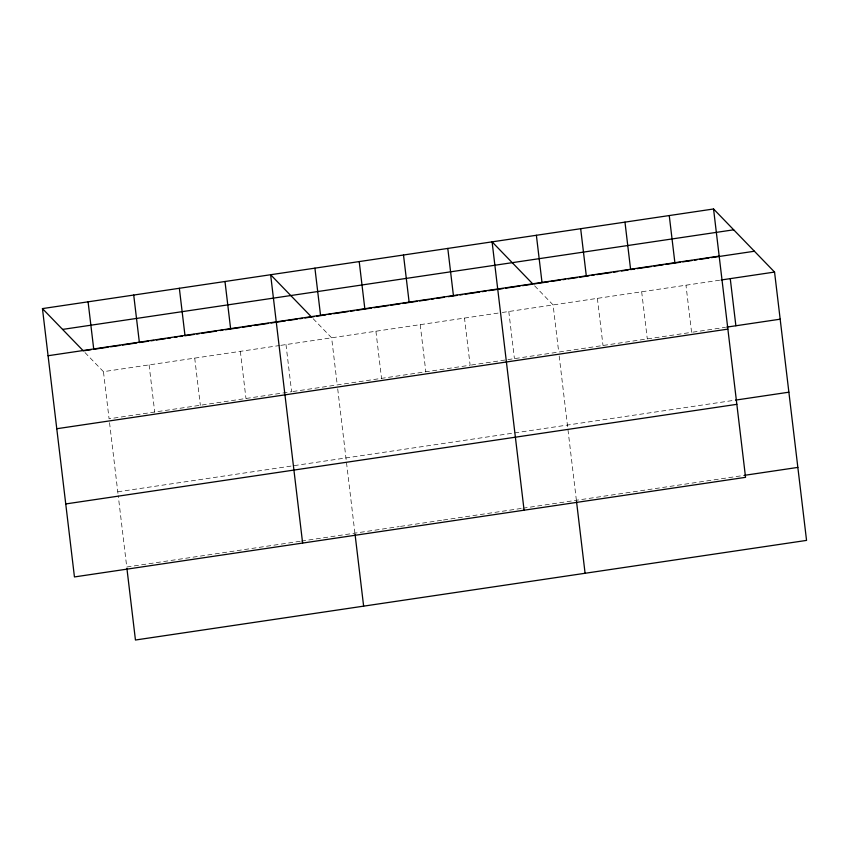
<?xml version="1.0" encoding="UTF-8"?>
<svg xmlns="http://www.w3.org/2000/svg" width="849" height="849" viewBox="0 0 849 849"><rect width="100%" height="100%" fill="white"/><g stroke="black" fill="none" stroke-linecap="round" stroke-linejoin="round"><path stroke-width="0.64" stroke-dasharray="4.25 3.18" d="M84.996 352.59L103.451 371.671L279.47 345.543M280.775 345.352L500.984 312.665M502.279 312.474L721.141 279.99M292.916 391.516L470.123 365.219L464.499 318.078M471.428 365.017L506.598 359.796M507.904 359.605L691.585 332.341L685.971 285.211M692.89 332.15L725.46 327.311M117.778 491.804L734.162 400.314M300.153 541.28L126.745 567.015L118.244 495.699M301.459 541.078L399.21 526.571M400.516 526.38L442.202 520.193M443.507 520.002L521.668 508.392M522.973 508.201L744.435 475.334M534.637 285.848L553.092 304.929L558.706 352.07M313.175 318.725L331.63 337.806L337.244 384.937M641.674 291.78L647.299 338.921M597.378 298.36L603.002 345.49M559.173 355.975L576.386 500.273M508.795 311.509L514.42 358.639M420.213 324.658L425.827 371.788M375.916 331.227L381.541 378.367M337.711 388.853L354.914 533.151M285.986 344.577L291.61 391.707L109.075 418.801L103.451 371.671M240.352 351.348L245.977 398.489M194.718 358.119L200.343 405.26M149.084 364.9L154.709 412.03M109.542 422.717L118.085 494.394"/><path stroke-width="1.27" d="M713.553 208.981L745.549 477.329L74.447 576.938L42.45 308.601L713.553 208.981L774.553 272.062L806.55 540.399L135.447 640.019L126.904 568.321M62.582 329.412L733.685 229.803M48.075 355.731L719.167 256.122M91.14 349.692L83.319 350.86L42.45 308.601M93.751 349.31L108.099 347.177M110.699 346.795L119.826 345.437M122.436 345.055L136.774 342.922M139.385 342.54L148.511 341.181M151.122 340.789L153.733 340.407M156.333 340.024L165.459 338.666M168.07 338.273L170.681 337.891M174.586 337.308L177.197 336.926M179.808 336.533L182.418 336.151M185.018 335.758L194.145 334.41M196.756 334.018L199.366 333.636M201.966 333.243L216.315 331.121M220.231 330.537L222.831 330.144M225.441 329.762L239.779 327.629M242.389 327.247L251.516 325.889M254.127 325.507L268.464 323.373M271.075 322.991L285.423 320.858M288.023 320.476L297.15 319.118M299.761 318.725L302.371 318.343M304.971 317.961L314.098 316.603M316.709 316.21L325.825 314.862M328.436 314.47L331.036 314.088M333.646 313.706L347.973 311.572M350.573 311.19L354.489 310.607M357.089 310.225L371.416 308.091M374.027 307.709L388.354 305.576M390.964 305.194L400.081 303.836M402.681 303.454L417.018 301.321M419.618 300.939L428.745 299.591M431.345 299.198L433.956 298.816M436.556 298.423L444.377 297.267M448.283 296.683L457.399 295.335M460.009 294.943L462.609 294.561M465.22 294.168L479.547 292.045M482.147 291.653L486.063 291.08M488.663 290.687L503.001 288.564M505.601 288.172L519.928 286.049M522.538 285.667L531.654 284.309M534.265 283.927L548.592 281.794M551.192 281.412L560.319 280.053M562.919 279.671L565.53 279.279M568.13 278.897L577.246 277.538M579.856 277.156L588.973 275.798M591.583 275.416L594.183 275.023M596.794 274.641L611.121 272.518M613.731 272.126L617.637 271.553M621.542 270.969L628.058 270.003M630.658 269.611L634.574 269.037M637.174 268.645L651.501 266.522M654.112 266.13L663.228 264.782M665.839 264.389L680.166 262.267M682.776 261.874L691.893 260.526M694.493 260.134L697.103 259.752M699.703 259.37L708.83 258.011M711.43 257.629L754.421 251.24M721.141 279.99L774.553 272.062M726.765 327.12L780.167 319.192M56.777 428.734L727.88 329.115M735.467 400.123L788.88 392.196M65.744 503.945L736.847 404.326M744.435 475.334L797.848 467.406M532.96 284.118L492.091 241.859L524.088 510.207M311.498 316.985L270.629 274.726L302.626 543.073M730.257 278.631L735.881 325.772M669.256 215.561L674.881 262.691M624.97 222.13L630.584 269.271M580.674 228.71L586.298 275.84M576.535 501.579L585.088 573.277M536.377 235.279L542.002 282.42M447.794 248.428L453.419 295.569M403.498 255.008L409.122 302.138M359.212 261.577L364.826 308.718M355.073 534.446L363.627 606.144M314.915 268.157L320.54 315.287M224.985 281.507L230.61 328.637M179.351 288.278L184.976 335.408M133.718 295.049L139.342 342.189M88.084 301.83L93.708 348.96"/></g></svg>
